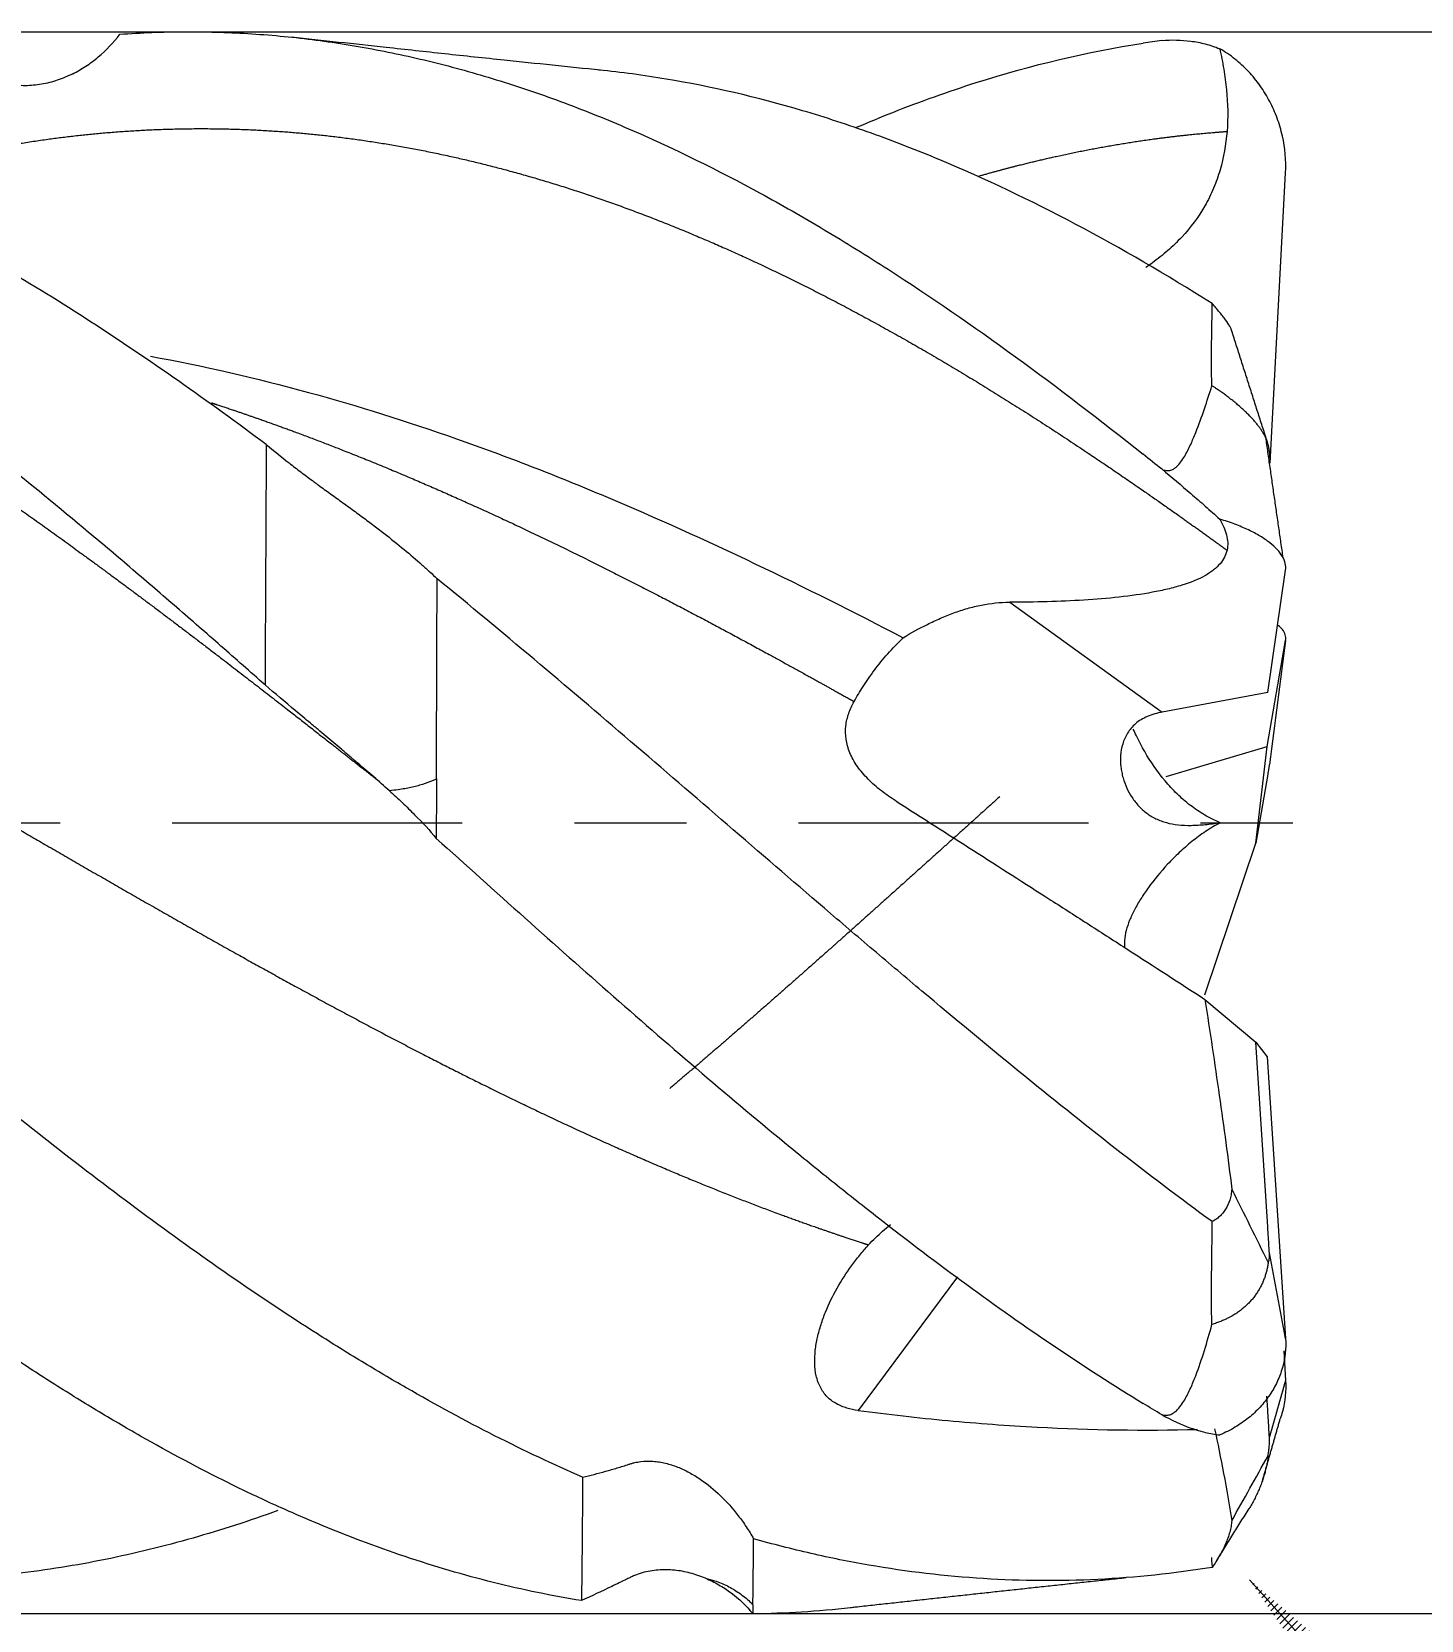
# Model space of a CAD drawing. Header units: millimetres. Extents: x -48.9 to 48.1, y -62.1 to 27.2.
# Drawn here: x 25.22 to 30.49, y -3.03 to 3 of the extents above; entities that cross this region are included whole.
import ezdxf

# ---------------------------------------------------------------- set-up
doc = ezdxf.new("R2010")
doc.units = ezdxf.units.MM
doc.linetypes.add('CENTER', pattern=[47.5, 22, -8.5, 8.5, -8.5])
for name, color, linetype in [('1', 4, 'Continuous'), ('2', 7, 'Continuous'), ('SK2', 7, 'Continuous'), ('SK4', 2, 'CENTER')]:
    doc.layers.add(name, color=color, linetype=linetype)
doc.styles.add('iso_b_vert', font='simplex.shx')
doc.dimstyles.get("Standard").update_dxf_attribs({"dimtxt": 0.18, "dimasz": 0.18, "dimexe": 0.18, "dimexo": 0.0625, "dimgap": 0.09, "dimtad": 1, "dimzin": 0, "dimdsep": 52, "dimtxsty": 'Standard', "dimcen": 0.09, "dimadec": 0, "dimazin": 0, "dimtfac": 1, "dimtdec": 4, "dimtofl": 0, "dimtmove": 0, "dimatfit": 3, "dimfxl": 1, "dimtolj": 1, "dimtzin": 0, "dimarcsym": 0})

# ---------------------------------------------------------------- blocks, each defined once
blk = doc.blocks.new('_U0')
at = {"layer": 'SK2', "lineweight": 13}
for p, q in [((0, -1.5875), (0, -44.135279)), ((30, -4.6375), (30, -44.135279)), ((30, -42.135279), (0, -42.135279))]:
    blk.add_line(p, q, dxfattribs=at)
at = {"layer": 'SK2', "lineweight": 18}
for points in [[(0, -42.135279), (3.499998, -41.674495), (3.500002, -42.596063)], [(30, -42.135279), (26.500002, -42.596063), (26.499998, -41.674495)]]:
    blk.add_solid(points, dxfattribs=at)
at = {"layer": 'SK2', "lineweight": 18, "insert": (13.095034, -41.102646), "char_height": 3.5, "attachment_point": 7, "line_spacing_factor": 1.084337, "style": 'iso_b_vert'}
blk.add_mtext('\\W0.6740;30', dxfattribs=at)
blk = doc.blocks.new('_U2')
at = {"layer": 'SK2', "lineweight": 13}
for p, q in [((2.997679, -4.4375), (2.997679, -37.135279)), ((30, -4.6375), (30, -37.135279)), ((30, -35.135279), (2.997679, -35.135279))]:
    blk.add_line(p, q, dxfattribs=at)
at = {"layer": 'SK2', "lineweight": 18}
for points in [[(2.997679, -35.135279), (6.497677, -34.674495), (6.497681, -35.596063)], [(30, -35.135279), (26.500002, -35.596063), (26.499998, -34.674495)]]:
    blk.add_solid(points, dxfattribs=at)
at = {"layer": 'SK2', "lineweight": 18, "insert": (14.593873, -34.102646), "char_height": 3.5, "attachment_point": 7, "line_spacing_factor": 1.084337, "style": 'iso_b_vert'}
blk.add_mtext('\\W0.6740;27', dxfattribs=at)

msp = doc.modelspace()

# ---------------------------------------------------------------- hatches: boundary and pattern name
at = {"layer": 'SK2', "lineweight": 13}
h = msp.add_hatch(dxfattribs=at)
h.set_pattern_fill('ANSI31', color=256, scale=0.0062, style=0)
h.paths.add_polyline_path([(29.835, -2.8712), (32.522, -5.1608), (31.8378, -5.7783)])

# ---------------------------------------------------------------- linework, layer by layer
at = {"layer": '1', "lineweight": 18}
for p, q in [((29.9136, 1.3634), (29.9721, 2.4655)), ((29.9045, 0.4941), (29.9721, 0.9575)), ((29.9019, 0.2885), (29.9721, 0.6915)), ((29.9045, 0.4941), (29.5045, 0.4197)), ((29.5198, 0.1757), (29.9019, 0.2885)), ((29.8587, -0.0772), (29.9019, 0.2885)), ((29.9044, 0.1846), (29.8587, -0.0772)), ((29.6665, -0.653), (29.8587, -0.0772)), ((29.6665, -0.6702), (29.8587, -0.832)), ((29.8587, -0.832), (29.9019, -0.888)), ((29.9044, -1.5333), (29.8587, -0.832)), ((29.9019, -0.888), (29.9721, -1.9558)), ((29.965, -2.0028), (29.9721, -2.1156)), ((29.9044, -2.2266), (29.9012, -2.175))]:
    msp.add_line(p, q, dxfattribs=at)
at = {"layer": '1', "lineweight": 13}
for p, q in [((28.926, 0.8362), (29.5045, 0.4197)), ((28.7284, -1.7224), (28.3514, -2.2293))]:
    msp.add_line(p, q, dxfattribs=at)
at = {"layer": '1', "lineweight": 18}
msp.add_ellipse((29.6199, -0.1383), major_axis=(0.1259, -0.5558), ratio=0.694385, start_param=3.114571, end_param=-3.019116, dxfattribs=at)
for points, degree, knots in [([(26.1021, 0.5225), (26.0464, 0.5719), (25.9906, 0.6212), (25.8791, 0.719), (25.7676, 0.8163), (25.6561, 0.9122), (25.5446, 1.0073), (25.4888, 1.0545), (25.3215, 1.1946), (25.2102, 1.2861), (25.0429, 1.4199), (24.9871, 1.464), (24.8756, 1.5508), (24.8198, 1.5936), (24.7084, 1.6777), (24.6527, 1.7191), (24.5412, 1.8004), (24.4854, 1.8403), (24.3181, 1.9577), (24.2068, 2.0326), (24.0398, 2.1399), (23.9841, 2.1747), (23.8726, 2.2427), (23.8168, 2.2758), (23.6494, 2.372), (23.5379, 2.4323), (23.3705, 2.5165), (23.3147, 2.5435), (23.2032, 2.5953), (23.1475, 2.6202), (22.9803, 2.6913), (22.8689, 2.7343), (22.6457, 2.811), (22.5343, 2.8447), (22.3114, 2.9024), (22.1997, 2.9264), (21.9771, 2.9645), (21.8659, 2.9786), (21.6434, 2.9967), (21.5321, 3.0008), (21.309, 2.9989), (21.1974, 2.9929), (21.0301, 2.9764), (20.9743, 2.9697), (20.8628, 2.9537), (20.807, 2.9445), (20.7512, 2.934)], 3, [0, 0, 0, 0, 0.03125, 0.03125, 0.0625, 0.09375, 0.09375, 0.125, 0.125, 0.1875, 0.1875, 0.21875, 0.21875, 0.25, 0.25, 0.28125, 0.28125, 0.3125, 0.3125, 0.375, 0.375, 0.40625, 0.40625, 0.4375, 0.4375, 0.5, 0.5, 0.53125, 0.53125, 0.5625, 0.5625, 0.625, 0.625, 0.6875, 0.6875, 0.75, 0.75, 0.8125, 0.8125, 0.875, 0.875, 0.9375, 0.9375, 0.96875, 0.96875, 1, 1, 1, 1]), ([(25.3726, 2.8407), (25.3897, 2.8493), (25.4064, 2.8589), (25.4387, 2.8801), (25.4544, 2.8918), (25.4996, 2.9295), (25.5272, 2.9584), (25.5513, 2.9908)], 3, [0, 0, 0, 0, 0.25, 0.25, 0.5, 0.5, 1, 1, 1, 1]), ([(25.5513, 2.9908), (25.6324, 2.9965), (25.7133, 2.9996), (25.8753, 3.0004), (25.9563, 2.9982), (26.1184, 2.9884), (26.1993, 2.9808), (26.3613, 2.9604), (26.4424, 2.9476), (26.6044, 2.9167), (26.6854, 2.8987), (26.8474, 2.8575), (26.9285, 2.8343), (27.0905, 2.7831), (27.1715, 2.755), (27.3336, 2.6938), (27.4145, 2.6609), (27.6568, 2.5554), (27.818, 2.476), (28.0603, 2.3439), (28.1411, 2.2977), (28.3032, 2.2011), (28.3841, 2.1509), (28.6262, 1.9952), (28.787, 1.8843), (29.109, 1.6501), (29.2702, 1.5266), (29.4323, 1.3974)], 3, [0, 0, 0, 0, 0.0625, 0.0625, 0.125, 0.125, 0.1875, 0.1875, 0.25, 0.25, 0.3125, 0.3125, 0.375, 0.375, 0.4375, 0.4375, 0.5, 0.5, 0.625, 0.625, 0.6875, 0.6875, 0.75, 0.75, 0.875, 0.875, 1, 1, 1, 1]), ([(27.3741, 2.8543), (27.2525, 2.8667), (27.0556, 2.8871), (26.7846, 2.916), (26.5153, 2.9452), (26.3212, 2.9665), (26.2013, 2.9798)], 3, [0, 0, 0, 0, 0.311124, 0.503434, 0.69307, 1, 1, 1, 1]), ([(28.3456, 2.6377), (28.3914, 2.6574), (28.437, 2.6762), (28.5883, 2.7361), (28.6936, 2.7737), (29.0096, 2.8741), (29.2202, 2.9242), (29.4323, 2.9566)], 3, [0, 0, 0, 0, 0.125938, 0.125938, 0.417292, 0.417292, 1, 1, 1, 1]), ([(29.5035, 2.9668), (29.5399, 2.9701), (29.5764, 2.9695), (29.6311, 2.9622), (29.6494, 2.9587), (29.686, 2.9492), (29.7045, 2.9431), (29.7225, 2.9358)], 3, [0, 0, 0, 0, 0.5, 0.5, 0.75, 0.75, 1, 1, 1, 1]), ([(29.9721, 2.4655), (29.9746, 2.5127), (29.9703, 2.559), (29.955, 2.6273), (29.9483, 2.65), (29.9322, 2.6938), (29.9227, 2.715), (29.9012, 2.7561), (29.889, 2.776), (29.8619, 2.8144), (29.8472, 2.8324), (29.8155, 2.8661), (29.7985, 2.8818), (29.7712, 2.9035), (29.7619, 2.9105), (29.7425, 2.9237), (29.7326, 2.93), (29.7225, 2.9358)], 3, [0, 0, 0, 0, 0.25, 0.25, 0.375, 0.375, 0.5, 0.5, 0.625, 0.625, 0.75, 0.75, 0.875, 0.875, 0.9375, 0.9375, 1, 1, 1, 1]), ([(29.7225, 2.9358), (29.7283, 2.9101), (29.7334, 2.8843), (29.742, 2.8323), (29.7456, 2.8061), (29.7531, 2.7275), (29.7543, 2.6749), (29.75, 2.6221)], 3, [0, 0, 0, 0, 0.25, 0.25, 0.5, 0.5, 1, 1, 1, 1]), ([(26.1067, 1.434), (25.9954, 1.5172), (25.8844, 1.5978), (25.6625, 1.7534), (25.5515, 1.8285), (25.3292, 1.9724), (25.2178, 2.0414), (25.0501, 2.1399), (24.9941, 2.1719), (24.8818, 2.2341), (24.8254, 2.2644), (24.6571, 2.3519), (24.5454, 2.406), (24.3226, 2.5059), (24.2114, 2.5517), (23.9893, 2.6347), (23.8783, 2.6718), (23.6561, 2.7369), (23.5449, 2.7648), (23.3775, 2.7997), (23.3215, 2.8103), (23.2374, 2.8244), (23.2094, 2.8288), (23.1532, 2.837), (23.125, 2.8409), (23.0673, 2.8481), (23.0377, 2.8515), (23.0082, 2.8546)], 3, [0, 0, 0, 0, 0.107953, 0.107953, 0.215907, 0.215907, 0.32386, 0.32386, 0.377837, 0.377837, 0.431814, 0.431814, 0.539767, 0.539767, 0.647721, 0.647721, 0.755674, 0.755674, 0.863628, 0.863628, 0.917605, 0.917605, 0.944593, 0.944593, 0.971581, 0.971581, 1, 1, 1, 1]), ([(25.3726, 2.8407), (25.3534, 2.8312), (25.334, 2.823), (25.2945, 2.8097), (25.2745, 2.8046), (25.2442, 2.7992), (25.2341, 2.7979), (25.2136, 2.796), (25.2033, 2.7955), (25.1724, 2.7955), (25.1522, 2.7975), (25.1225, 2.8036), (25.1127, 2.8062), (25.0982, 2.8111), (25.0934, 2.8128), (25.0838, 2.8166), (25.079, 2.8187), (25.0551, 2.8284), (25.036, 2.8361), (24.9787, 2.8591), (24.9405, 2.874), (24.9023, 2.8887)], 3, [0, 0, 0, 0, 0.125, 0.125, 0.25, 0.25, 0.3125, 0.3125, 0.375, 0.375, 0.5, 0.5, 0.5625, 0.5625, 0.59375, 0.59375, 0.625, 0.625, 0.75, 0.75, 1, 1, 1, 1]), ([(29.6933, 1.9696), (29.5205, 2.0783), (29.3488, 2.1783), (29.0052, 2.3602), (28.8335, 2.4421), (28.5746, 2.5504), (28.4881, 2.5841), (28.3579, 2.6308), (28.3144, 2.6458), (28.2273, 2.6743), (28.1839, 2.6878), (27.9672, 2.752), (27.795, 2.7921), (27.5381, 2.8349), (27.4532, 2.8463), (27.3683, 2.8549)], 3, [0, 0, 0, 0, 0.222488, 0.222488, 0.444976, 0.444976, 0.55622, 0.55622, 0.611842, 0.611842, 0.667464, 0.667464, 0.889952, 0.889952, 1, 1, 1, 1]), ([(20.3891, 2.4878), (20.4007, 2.4908), (20.4669, 2.5077), (20.5695, 2.5319), (20.7083, 2.5608), (20.9017, 2.5932), (21.138, 2.6202), (21.3561, 2.6335), (21.5923, 2.6352), (21.8285, 2.6228), (22.0648, 2.5978), (22.2828, 2.5632), (22.5191, 2.5132), (22.7553, 2.4511), (22.9916, 2.376), (23.2278, 2.2894), (23.464, 2.1906), (23.7003, 2.0813), (23.9184, 1.971), (24.1546, 1.8421), (24.3908, 1.7043), (24.6271, 1.5574), (24.8451, 1.4148), (25.0814, 1.2536), (25.3176, 1.0863), (25.5357, 0.927), (25.7719, 0.7499), (26.0263, 0.555), (26.227, 0.3987), (26.373, 0.284), (26.4828, 0.1976), (26.538, 0.154), (26.5387, 0.1534)], 5, [0, 0, 0, 0, 0, 0, 0.00949, 0.053815, 0.083365, 0.112915, 0.157241, 0.201566, 0.231116, 0.275441, 0.304992, 0.349317, 0.378867, 0.423192, 0.467518, 0.497068, 0.541393, 0.570943, 0.615268, 0.644819, 0.689144, 0.733469, 0.763019, 0.79257, 0.836895, 0.88122, 0.91077, 0.955096, 0.999421, 1, 1, 1, 1, 1, 1]), ([(24.5142, 2.4205), (24.5368, 2.4275), (24.6139, 2.451), (24.7273, 2.4832), (24.8771, 2.5209), (25.0814, 2.5637), (25.3176, 2.6008), (25.5357, 2.6234), (25.7719, 2.6353), (26.0263, 2.6329), (26.2626, 2.6168), (26.4807, 2.5902), (26.7169, 2.5489), (26.9531, 2.4953), (27.1712, 2.4347), (27.4074, 2.3572), (27.6437, 2.2672), (27.8799, 2.1663), (28.098, 2.0635), (28.3342, 1.9422), (28.5705, 1.8114), (28.8067, 1.671), (29.043, 1.5225), (29.2792, 1.3659), (29.4679, 1.2357), (29.602, 1.1406), (29.6998, 1.0701), (29.7431, 1.0387), (29.75, 1.0337)], 5, [0, 0, 0, 0, 0, 0, 0.021552, 0.073614, 0.108322, 0.14303, 0.195092, 0.247153, 0.281861, 0.333923, 0.385985, 0.420693, 0.455401, 0.507462, 0.559524, 0.594232, 0.646294, 0.681002, 0.733064, 0.767771, 0.819833, 0.871895, 0.906603, 0.958665, 0.993373, 1, 1, 1, 1, 1, 1]), ([(28.8087, 2.4527), (28.8628, 2.4682), (28.9533, 2.4928), (29.0983, 2.5286), (29.2796, 2.5659), (29.4679, 2.5948), (29.602, 2.6101), (29.6998, 2.6185), (29.7431, 2.6216), (29.75, 2.6221)], 5, [0, 0, 0, 0, 0, 0, 0.287498, 0.480538, 0.770099, 0.963139, 1, 1, 1, 1, 1, 1]), ([(29.75, 2.6221), (29.7457, 2.5725), (29.7331, 2.4996), (29.7086, 2.4296), (29.6941, 2.3951), (29.6889, 2.3837), (29.6779, 2.3615), (29.6489, 2.307), (29.6122, 2.2577), (29.5698, 2.2123), (29.561, 2.2033), (29.5431, 2.1861), (29.5158, 2.161), (29.4868, 2.1381), (29.4586, 2.1176), (29.4501, 2.1116), (29.4416, 2.1058)], 3, [0, 0, 0, 0, 0.237516, 0.356273, 0.356273, 0.415652, 0.415652, 0.475031, 0.712547, 0.712547, 0.771926, 0.771926, 0.831304, 0.950062, 0.950062, 1, 1, 1, 1]), ([(29.6928, 1.6577), (29.6903, 1.7139), (29.6907, 1.7678), (29.6926, 1.8717), (29.694, 1.9216), (29.6933, 1.9696)], 3, [0, 0, 0, 0, 0.5, 0.5, 1, 1, 1, 1]), ([(29.7681, 1.8646), (29.7675, 1.8672), (29.7665, 1.87), (29.7639, 1.8762), (29.7622, 1.8795), (29.7562, 1.8903), (29.751, 1.8984), (29.7411, 1.912), (29.7375, 1.9167), (29.7299, 1.9265), (29.7259, 1.9316), (29.7173, 1.942), (29.7128, 1.9473), (29.7034, 1.9583), (29.6984, 1.9639), (29.6933, 1.9696)], 3, [0, 0, 0, 0, 0.125, 0.125, 0.25, 0.25, 0.5, 0.5, 0.625, 0.625, 0.75, 0.75, 0.875, 0.875, 1, 1, 1, 1]), ([(25.6671, 1.7692), (25.8675, 1.7328), (26.0672, 1.6869), (26.4539, 1.5811), (26.641, 1.5222), (26.9226, 1.4231), (27.0636, 1.3708), (27.2053, 1.3147), (27.2998, 1.2765), (27.3473, 1.2569), (27.7737, 1.0774), (28.1476, 0.8962), (28.5216, 0.7017)], 3, [0, 0, 0, 0, 0.210812, 0.210812, 0.408109, 0.408109, 0.506757, 0.556082, 0.556082, 0.605406, 0.605406, 1, 1, 1, 1]), ([(29.5035, 1.3404), (29.5081, 1.3384), (29.5131, 1.3368), (29.5207, 1.3356), (29.5232, 1.3355), (29.5283, 1.3356), (29.5308, 1.3359), (29.5357, 1.3369), (29.538, 1.3376), (29.5425, 1.3394), (29.5447, 1.3404), (29.5508, 1.3438), (29.5545, 1.3466), (29.5646, 1.3554), (29.5703, 1.3621), (29.5806, 1.376), (29.5852, 1.3831), (29.598, 1.4049), (29.6054, 1.4198), (29.6191, 1.4497), (29.6255, 1.4648), (29.6435, 1.51), (29.6542, 1.54), (29.6744, 1.5993), (29.6838, 1.6287), (29.6927, 1.6577)], 3, [0, 0, 0, 0, 0.03125, 0.03125, 0.046875, 0.046875, 0.0625, 0.0625, 0.078125, 0.078125, 0.09375, 0.09375, 0.125, 0.125, 0.1875, 0.1875, 0.25, 0.25, 0.375, 0.375, 0.5, 0.5, 0.75, 0.75, 1, 1, 1, 1]), ([(29.906, 1.4338), (29.9053, 1.4367), (29.9038, 1.4424), (29.9006, 1.4514), (29.8966, 1.4608), (29.8917, 1.4705), (29.8859, 1.4805), (29.8793, 1.4909), (29.8717, 1.5015), (29.8633, 1.5124), (29.8539, 1.5236), (29.8437, 1.535), (29.8326, 1.5467), (29.8206, 1.5585), (29.8077, 1.5705), (29.794, 1.5826), (29.7794, 1.5948), (29.7674, 1.6044), (29.7584, 1.6114), (29.7526, 1.6158), (29.7465, 1.6203), (29.74, 1.6251), (29.7332, 1.6301), (29.7259, 1.6353), (29.7182, 1.6406), (29.7101, 1.6461), (29.7016, 1.6519), (29.6957, 1.6557), (29.6927, 1.6577)], 3, [0, 0, 0, 0, 0.044993, 0.09053, 0.136605, 0.183211, 0.230343, 0.278, 0.326176, 0.37486, 0.424038, 0.473699, 0.523841, 0.574457, 0.62554, 0.677082, 0.72908, 0.78153, 0.79935, 0.818067, 0.837679, 0.858187, 0.879589, 0.901886, 0.925076, 0.949158, 0.974133, 1, 1, 1, 1]), ([(21.8794, 1.5949), (21.9163, 1.5829), (21.9895, 1.5586), (22.0991, 1.5208), (22.2632, 1.4612), (22.4818, 1.3757), (22.6999, 1.2843), (22.9361, 1.1791), (23.1723, 1.0676), (23.4086, 0.951), (23.6267, 0.8391), (23.8629, 0.7139), (24.0991, 0.5851), (24.3354, 0.4533), (24.5716, 0.3192), (24.8079, 0.1835), (25.0441, 0.0469), (25.2622, -0.0794), (25.4984, -0.2159), (25.7347, -0.3513), (25.9709, -0.4849), (26.189, -0.606), (26.4252, -0.7342), (26.6614, -0.8589), (26.8795, -0.9702), (27.1158, -1.0861), (27.3702, -1.2047), (27.6064, -1.3085), (27.8245, -1.3984), (28.0359, -1.4795), (28.1928, -1.5355), (28.2951, -1.5703), (28.3611, -1.5919), (28.3908, -1.6014)], 5, [0, 0, 0, 0, 0, 0, 0.028325, 0.056233, 0.084142, 0.126004, 0.167867, 0.195776, 0.237638, 0.265547, 0.307409, 0.335318, 0.377181, 0.419043, 0.446952, 0.488815, 0.516723, 0.558586, 0.586494, 0.628357, 0.67022, 0.698128, 0.726037, 0.767899, 0.809762, 0.837671, 0.879533, 0.921396, 0.949305, 0.977213, 1, 1, 1, 1, 1, 1]), ([(25.8989, 1.5926), (25.9133, 1.5879), (25.9822, 1.5653), (26.0875, 1.5294), (26.2291, 1.4785), (26.4252, 1.4034), (26.6614, 1.3061), (26.8795, 1.2104), (27.1158, 1.1009), (27.3702, 0.9768), (27.6064, 0.8562), (27.8245, 0.7412), (28.0249, 0.6324), (28.1707, 0.5518), (28.2621, 0.5008), (28.3171, 0.47), (28.3357, 0.4595)], 5, [0, 0, 0, 0, 0, 0, 0.029543, 0.141403, 0.215976, 0.29055, 0.40241, 0.51427, 0.588843, 0.700703, 0.812563, 0.887136, 0.96171, 1, 1, 1, 1, 1, 1]), ([(27.3065, -2.4826), (27.0844, -2.3859), (26.8619, -2.2726), (26.6091, -2.1272), (26.5809, -2.1108), (26.5247, -2.0776), (26.4404, -2.0271), (26.2446, -1.9052), (26.0777, -1.794), (25.8555, -1.6401), (25.7446, -1.5604), (25.5226, -1.3961), (25.4115, -1.3115), (25.1888, -1.1377), (25.0772, -1.0485), (24.9369, -0.9344), (24.9088, -0.9114), (24.8526, -0.8653), (24.8244, -0.8421), (24.7402, -0.7723), (24.6842, -0.7256), (24.5165, -0.5848), (24.4051, -0.4903), (24.1827, -0.3003), (24.0716, -0.2049), (23.8496, -0.0135), (23.7386, 0.0824), (23.5161, 0.2741), (23.4046, 0.37), (23.2366, 0.5131), (23.1804, 0.5607), (23.0678, 0.6556), (23.0117, 0.7026), (22.8436, 0.8426), (22.7321, 0.9342), (22.5096, 1.1136), (22.3987, 1.2014), (22.1768, 1.3725), (22.0659, 1.456), (21.9548, 1.537)], 3, [0, 0, 0, 0, 0.125, 0.125, 0.140625, 0.140625, 0.15625, 0.1875, 0.25, 0.25, 0.3125, 0.3125, 0.375, 0.375, 0.4375, 0.4375, 0.453125, 0.453125, 0.46875, 0.46875, 0.5, 0.5, 0.5625, 0.5625, 0.625, 0.625, 0.6875, 0.6875, 0.75, 0.75, 0.78125, 0.78125, 0.8125, 0.8125, 0.875, 0.875, 0.9375, 0.9375, 1, 1, 1, 1]), ([(26.1067, 1.434), (26.1063, 1.3652), (26.1059, 1.2944), (26.1053, 1.1853), (26.1051, 1.1485), (26.1047, 1.0738), (26.1046, 1.0359), (26.104, 0.9213), (26.1036, 0.8435), (26.1028, 0.6851), (26.1025, 0.6045), (26.1021, 0.5225)], 3, [0, 0, 0, 0, 0.25, 0.25, 0.375, 0.375, 0.5, 0.5, 0.75, 0.75, 1, 1, 1, 1]), ([(26.1067, 1.434), (26.1355, 1.4104), (26.1645, 1.3873), (26.2083, 1.3531), (26.2229, 1.3418), (26.2522, 1.3194), (26.267, 1.3084), (26.2854, 1.2947), (26.2891, 1.2919), (26.2966, 1.2865), (26.3078, 1.2782), (26.3192, 1.27), (26.3421, 1.2534), (26.3576, 1.2422), (26.3811, 1.2252), (26.389, 1.2195), (26.4049, 1.2081), (26.4128, 1.2024), (26.4362, 1.1854), (26.4666, 1.1632), (26.4958, 1.1414), (26.5244, 1.1197), (26.5385, 1.109), (26.5796, 1.077), (26.6051, 1.0565), (26.6531, 1.0167), (26.6756, 0.9974), (26.7071, 0.9694), (26.7173, 0.9602), (26.7366, 0.9425), (26.7458, 0.9338), (26.7545, 0.9255)], 3, [0, 0, 0, 0, 0.125, 0.125, 0.1875, 0.1875, 0.25, 0.25, 0.265625, 0.265625, 0.28125, 0.3125, 0.3125, 0.375, 0.375, 0.40625, 0.40625, 0.4375, 0.4375, 0.5, 0.5625, 0.5625, 0.625, 0.625, 0.75, 0.75, 0.875, 0.875, 0.9375, 0.9375, 1, 1, 1, 1]), ([(29.906, 1.4339), (29.9069, 1.4284), (29.9078, 1.4231), (29.9093, 1.413), (29.9099, 1.4081), (29.9108, 1.3994), (29.9111, 1.3954), (29.9112, 1.3884), (29.9111, 1.3855), (29.9107, 1.3832)], 3, [0, 0, 0, 0, 0.25, 0.25, 0.5, 0.5, 0.75, 0.75, 1, 1, 1, 1]), ([(29.5035, 1.3404), (29.5399, 1.3107), (29.5764, 1.28), (29.6311, 1.2327), (29.6494, 1.2168), (29.686, 1.1843), (29.7045, 1.1678), (29.7225, 1.1514)], 3, [0, 0, 0, 0, 0.5, 0.5, 0.75, 0.75, 1, 1, 1, 1]), ([(29.9721, 0.9575), (29.9746, 0.9747), (29.9703, 0.9921), (29.955, 1.0185), (29.9483, 1.0274), (29.9322, 1.0448), (29.9227, 1.0534), (29.9012, 1.0704), (29.889, 1.0787), (29.8619, 1.0951), (29.8472, 1.1029), (29.8155, 1.118), (29.7985, 1.1252), (29.7712, 1.1355), (29.7619, 1.1388), (29.7425, 1.1453), (29.7326, 1.1484), (29.7225, 1.1514)], 3, [0, 0, 0, 0, 0.25, 0.25, 0.375, 0.375, 0.5, 0.5, 0.625, 0.625, 0.75, 0.75, 0.875, 0.875, 0.9375, 0.9375, 1, 1, 1, 1]), ([(29.7225, 1.1514), (29.7283, 1.1415), (29.7334, 1.1315), (29.742, 1.1117), (29.7456, 1.1017), (29.7531, 1.0722), (29.7543, 1.0527), (29.75, 1.0337)], 3, [0, 0, 0, 0, 0.25, 0.25, 0.5, 0.5, 1, 1, 1, 1]), ([(29.75, 1.0337), (29.7457, 1.0158), (29.7331, 0.99), (29.7086, 0.9663), (29.6941, 0.9548), (29.6889, 0.951), (29.6779, 0.9438), (29.6489, 0.9261), (29.6122, 0.911), (29.5698, 0.8978), (29.561, 0.8953), (29.5431, 0.8904), (29.5158, 0.8835), (29.4868, 0.8775), (29.4272, 0.8665), (29.3851, 0.8606), (29.2973, 0.8508), (29.2524, 0.8471), (29.1613, 0.8414), (29.1151, 0.8394), (29.0214, 0.8368), (28.974, 0.8362), (28.926, 0.8362)], 3, [0, 0, 0, 0, 0.125, 0.1875, 0.1875, 0.21875, 0.21875, 0.25, 0.375, 0.375, 0.40625, 0.40625, 0.4375, 0.5, 0.5, 0.625, 0.625, 0.75, 0.75, 0.875, 0.875, 1, 1, 1, 1]), ([(26.7521, 0.1658), (26.7525, 0.2975), (26.7529, 0.4267), (26.7536, 0.6168), (26.7538, 0.6795), (26.7541, 0.7727), (26.7542, 0.8036), (26.7544, 0.8649), (26.7545, 0.8953), (26.7545, 0.9255)], 3, [0, 0, 0, 0, 0.5, 0.5, 0.75, 0.75, 0.875, 0.875, 1, 1, 1, 1]), ([(29.6933, -1.5132), (29.5706, -1.4233), (29.4484, -1.3305), (29.2043, -1.1402), (29.0824, -1.0427), (28.8382, -0.8436), (28.716, -0.742), (28.5319, -0.5872), (28.4704, -0.5351), (28.3779, -0.4565), (28.347, -0.4302), (28.2852, -0.3774), (28.2543, -0.3509), (27.9766, -0.1129), (27.7324, 0.0991), (27.3665, 0.413), (27.2446, 0.517), (27.0001, 0.723), (26.8776, 0.825), (26.7545, 0.9255)], 3, [0, 0, 0, 0, 0.125, 0.125, 0.25, 0.25, 0.375, 0.375, 0.4375, 0.4375, 0.46875, 0.46875, 0.5, 0.5, 0.75, 0.75, 0.875, 0.875, 1, 1, 1, 1]), ([(28.5216, 0.7017), (28.5508, 0.7189), (28.5814, 0.736), (28.6218, 0.7562), (28.63, 0.7602), (28.6466, 0.7679), (28.6715, 0.7792), (28.6968, 0.7894), (28.7309, 0.8019), (28.7482, 0.8076), (28.7833, 0.8176), (28.8011, 0.8219), (28.8545, 0.8325), (28.8901, 0.8362), (28.926, 0.8362)], 3, [0, 0, 0, 0, 0.25, 0.25, 0.3125, 0.3125, 0.375, 0.5, 0.5, 0.625, 0.625, 0.75, 0.75, 1, 1, 1, 1]), ([(29.9721, 0.6915), (29.9746, 0.7059), (29.9703, 0.7195), (29.9559, 0.7376), (29.9506, 0.7427), (29.9445, 0.7477)], 3, [0, 0, 0, 0, 0.709437, 0.709437, 1, 1, 1, 1]), ([(28.3357, 0.4595), (28.3459, 0.4782), (28.3574, 0.4973), (28.3831, 0.5368), (28.3972, 0.5573), (28.4286, 0.5993), (28.4455, 0.6201), (28.4816, 0.6613), (28.5009, 0.6817), (28.5216, 0.7017)], 3, [0, 0, 0, 0, 0.25, 0.25, 0.5, 0.5, 0.75, 0.75, 1, 1, 1, 1]), ([(27.3021, -2.9508), (27.2463, -2.9418), (27.1905, -2.9315), (27.079, -2.9084), (27.0233, -2.8956), (26.9118, -2.8677), (26.856, -2.8525), (26.7445, -2.8198), (26.6887, -2.8023), (26.5215, -2.7461), (26.4099, -2.704), (26.2427, -2.6341), (26.187, -2.6097), (26.0755, -2.5587), (26.0197, -2.5321), (25.8525, -2.4492), (25.7411, -2.3897), (25.5738, -2.2946), (25.5181, -2.2619), (25.4065, -2.1947), (25.2951, -2.1256), (25.1837, -2.0531), (25.0722, -1.9787), (25.0164, -1.9407), (24.8492, -1.8242), (24.7378, -1.7435), (24.5706, -1.6181), (24.5148, -1.5755), (24.4033, -1.4892), (24.3476, -1.4454), (24.1806, -1.3124), (24.0693, -1.2215), (23.9021, -1.082), (23.8463, -1.035), (23.7348, -0.9402), (23.679, -0.8924), (23.5117, -0.7478), (23.4002, -0.65), (23.1771, -0.4525), (23.0657, -0.353), (22.8428, -0.1531), (22.7312, -0.0525), (22.5083, 0.1482), (22.397, 0.2483), (22.2296, 0.398), (22.1739, 0.4477), (22.0625, 0.5466), (22.0069, 0.5958), (21.9513, 0.6447)], 3, [0, 0, 0, 0, 0.03125, 0.03125, 0.0625, 0.0625, 0.09375, 0.09375, 0.125, 0.125, 0.1875, 0.1875, 0.21875, 0.21875, 0.25, 0.25, 0.3125, 0.3125, 0.34375, 0.34375, 0.375, 0.40625, 0.40625, 0.4375, 0.4375, 0.5, 0.5, 0.53125, 0.53125, 0.5625, 0.5625, 0.625, 0.625, 0.65625, 0.65625, 0.6875, 0.6875, 0.75, 0.75, 0.8125, 0.8125, 0.875, 0.875, 0.9375, 0.9375, 0.96875, 0.96875, 1, 1, 1, 1]), ([(26.5726, 0.1222), (26.5534, 0.1394), (26.534, 0.1566), (26.4945, 0.191), (26.4745, 0.2081), (26.4442, 0.234), (26.434, 0.2427), (26.4136, 0.26), (26.4033, 0.2687), (26.3724, 0.2948), (26.3521, 0.3118), (26.3224, 0.3368), (26.3126, 0.345), (26.2981, 0.3572), (26.2933, 0.3613), (26.2837, 0.3693), (26.2789, 0.3733), (26.255, 0.3933), (26.2359, 0.4093), (26.1786, 0.4576), (26.1404, 0.4899), (26.1021, 0.5225)], 3, [0, 0, 0, 0, 0.125, 0.125, 0.25, 0.25, 0.3125, 0.3125, 0.375, 0.375, 0.5, 0.5, 0.5625, 0.5625, 0.59375, 0.59375, 0.625, 0.625, 0.75, 0.75, 1, 1, 1, 1]), ([(28.4948, 0.0819), (28.4755, 0.0942), (28.457, 0.1071), (28.4305, 0.1279), (28.4218, 0.135), (28.4051, 0.1498), (28.397, 0.1575), (28.374, 0.1807), (28.3604, 0.1968), (28.3428, 0.222), (28.3373, 0.2306), (28.3277, 0.2479), (28.3193, 0.2652), (28.3134, 0.2824), (28.3086, 0.2997), (28.3068, 0.3083), (28.3031, 0.334), (28.303, 0.3506), (28.3056, 0.3749), (28.307, 0.383), (28.3106, 0.3989), (28.3128, 0.4067), (28.3207, 0.4299), (28.3276, 0.4449), (28.3357, 0.4595)], 3, [0, 0, 0, 0, 0.125, 0.125, 0.1875, 0.1875, 0.25, 0.25, 0.375, 0.375, 0.4375, 0.4375, 0.5, 0.5625, 0.5625, 0.625, 0.625, 0.75, 0.75, 0.8125, 0.8125, 0.875, 0.875, 1, 1, 1, 1]), ([(29.4478, 0.4027), (29.4309, 0.3956), (29.4163, 0.3865), (29.3975, 0.3704), (29.3917, 0.3645), (29.3814, 0.3524), (29.3722, 0.3398), (29.3652, 0.3263), (29.3591, 0.3126), (29.3565, 0.3056), (29.3501, 0.2842), (29.3476, 0.2698), (29.3455, 0.2411), (29.3459, 0.2267), (29.3483, 0.2054), (29.3494, 0.1984), (29.3521, 0.1844), (29.3538, 0.1775), (29.3633, 0.1436), (29.3749, 0.1183), (29.3937, 0.0898), (29.3977, 0.0843), (29.4061, 0.0735), (29.4106, 0.0683), (29.4245, 0.0534), (29.4447, 0.0353), (29.4679, 0.0211), (29.4867, 0.012), (29.4931, 0.0093), (29.5065, 0.0043), (29.5135, 0.0021), (29.5488, -0.0075), (29.5797, -0.0105), (29.6309, -0.0098), (29.6489, -0.0087), (29.6859, -0.0051), (29.7049, -0.0027), (29.7245, 0)], 3, [0, 0, 0, 0, 0.0625, 0.0625, 0.09375, 0.09375, 0.125, 0.15625, 0.15625, 0.1875, 0.1875, 0.25, 0.25, 0.3125, 0.3125, 0.34375, 0.34375, 0.375, 0.375, 0.5, 0.5, 0.53125, 0.53125, 0.5625, 0.5625, 0.625, 0.6875, 0.6875, 0.71875, 0.71875, 0.75, 0.75, 0.875, 0.875, 0.9375, 0.9375, 1, 1, 1, 1]), ([(29.7245, 0), (29.7144, 0.0042), (29.7045, 0.0087), (29.6849, 0.0184), (29.6752, 0.0236), (29.6467, 0.0402), (29.6103, 0.0647), (29.577, 0.0937), (29.5449, 0.1248), (29.5294, 0.1415), (29.486, 0.1934), (29.4606, 0.2306), (29.4322, 0.2796), (29.4268, 0.2895), (29.4163, 0.3093), (29.4113, 0.3193), (29.4024, 0.338), (29.3984, 0.3467), (29.3945, 0.3554)], 3, [0, 0, 0, 0, 0.067261, 0.067261, 0.134522, 0.134522, 0.269043, 0.403565, 0.403565, 0.538087, 0.538087, 0.80713, 0.80713, 0.874391, 0.874391, 0.941652, 0.941652, 1, 1, 1, 1]), ([(26.5726, 0.1222), (26.5897, 0.1067), (26.6064, 0.0914), (26.6387, 0.0608), (26.6544, 0.0456), (26.6996, 0.0001), (26.7272, -0.0299), (26.7513, -0.0594)], 3, [0, 0, 0, 0, 0.25, 0.25, 0.5, 0.5, 1, 1, 1, 1]), ([(28.4948, 0.0819), (28.6904, -0.0426), (28.886, -0.1676), (29.1305, -0.3246), (29.1794, -0.356), (29.2772, -0.4189), (29.3262, -0.4504), (29.4728, -0.5449), (29.57, -0.6077), (29.6665, -0.6702)], 3, [0, 0, 0, 0, 0.5, 0.5, 0.625, 0.625, 0.75, 0.75, 1, 1, 1, 1]), ([(26.7513, -0.0594), (26.8633, -0.1602), (26.9754, -0.261), (27.1994, -0.4613), (27.3116, -0.5609), (27.6469, -0.8555), (27.8695, -1.0466), (28.1491, -1.2762), (28.2051, -1.3217), (28.3172, -1.4115), (28.3731, -1.4557), (28.5405, -1.5863), (28.6519, -1.6706), (28.9858, -1.9147), (29.2081, -2.0655), (29.4323, -2.2026)], 3, [0, 0, 0, 0, 0.125, 0.125, 0.25, 0.25, 0.5, 0.5, 0.5625, 0.5625, 0.625, 0.625, 0.75, 0.75, 1, 1, 1, 1]), ([(29.7245, 0), (29.7149, -0.0051), (29.7054, -0.0104), (29.6867, -0.0216), (29.6774, -0.0275), (29.6503, -0.0456), (29.6157, -0.0713), (29.5839, -0.0992), (29.561, -0.1208), (29.5535, -0.1281), (29.5389, -0.1428), (29.5318, -0.1502), (29.4975, -0.1871), (29.4735, -0.2166), (29.4417, -0.2604), (29.4319, -0.2747), (29.4142, -0.3028), (29.4063, -0.3165), (29.3956, -0.3368), (29.3923, -0.3436), (29.3861, -0.3569), (29.3832, -0.3636), (29.3753, -0.3834), (29.371, -0.3962), (29.3647, -0.4215), (29.3626, -0.434), (29.361, -0.4561), (29.3611, -0.4658), (29.3621, -0.4755)], 3, [0, 0, 0, 0, 0.042425, 0.042425, 0.08485, 0.08485, 0.1697, 0.25455, 0.25455, 0.296975, 0.296975, 0.3394, 0.3394, 0.5091, 0.5091, 0.59395, 0.59395, 0.6788, 0.6788, 0.721225, 0.721225, 0.76365, 0.76365, 0.8485, 0.8485, 0.93335, 0.93335, 1, 1, 1, 1]), ([(29.6665, -0.6702), (29.6758, -0.7311), (29.685, -0.792), (29.7031, -0.9134), (29.7119, -0.9739), (29.7292, -1.0943), (29.7375, -1.1541), (29.7534, -1.2727), (29.761, -1.3315), (29.7681, -1.3897)], 3, [0, 0, 0, 0, 0.25, 0.25, 0.5, 0.5, 0.75, 0.75, 1, 1, 1, 1]), ([(29.7681, -1.3897), (29.7675, -1.397), (29.7665, -1.4042), (29.7639, -1.4181), (29.7622, -1.4248), (29.7562, -1.4441), (29.751, -1.4558), (29.7411, -1.4716), (29.7375, -1.4766), (29.7299, -1.4857), (29.7259, -1.4899), (29.7173, -1.4977), (29.7128, -1.5013), (29.7034, -1.5078), (29.6984, -1.5107), (29.6933, -1.5132)], 3, [0, 0, 0, 0, 0.125, 0.125, 0.25, 0.25, 0.5, 0.5, 0.625, 0.625, 0.75, 0.75, 0.875, 0.875, 1, 1, 1, 1]), ([(28.3908, -1.6014), (28.4079, -1.5828), (28.4256, -1.5652), (28.4538, -1.5405), (28.4637, -1.5323), (28.4739, -1.5246)], 3, [0, 0, 0, 0, 0.654613, 0.654613, 1, 1, 1, 1]), ([(29.6928, -1.903), (29.6903, -1.8409), (29.6907, -1.7772), (29.6926, -1.6472), (29.694, -1.5809), (29.6933, -1.5132)], 3, [0, 0, 0, 0, 0.5, 0.5, 1, 1, 1, 1]), ([(28.3514, -2.2293), (28.3366, -2.2274), (28.3222, -2.2245), (28.3013, -2.2183), (28.2945, -2.2159), (28.281, -2.2103), (28.2745, -2.2071), (28.2557, -2.1965), (28.2442, -2.1879), (28.2288, -2.1722), (28.224, -2.1665), (28.2153, -2.1544), (28.2075, -2.1417), (28.2015, -2.1277), (28.1963, -2.1131), (28.1941, -2.1055), (28.1889, -2.0824), (28.1871, -2.0665), (28.1862, -2.0341), (28.187, -2.0175), (28.1907, -1.9847), (28.1936, -1.9684), (28.2008, -1.936), (28.2053, -1.9199), (28.2155, -1.8878), (28.2213, -1.8719), (28.2403, -1.825), (28.2551, -1.7948), (28.2881, -1.7363), (28.3064, -1.7079), (28.3362, -1.6668), (28.3466, -1.6533), (28.3682, -1.6269), (28.3793, -1.614), (28.3908, -1.6014)], 3, [0, 0, 0, 0, 0.0625, 0.0625, 0.09375, 0.09375, 0.125, 0.125, 0.1875, 0.1875, 0.21875, 0.21875, 0.25, 0.28125, 0.28125, 0.3125, 0.3125, 0.375, 0.375, 0.4375, 0.4375, 0.5, 0.5, 0.5625, 0.5625, 0.625, 0.625, 0.75, 0.75, 0.875, 0.875, 0.9375, 0.9375, 1, 1, 1, 1]), ([(29.906, -1.6683), (29.9053, -1.6733), (29.9038, -1.6836), (29.9006, -1.6986), (29.8966, -1.7136), (29.8917, -1.7283), (29.8859, -1.7427), (29.8793, -1.7569), (29.8717, -1.7707), (29.8633, -1.7842), (29.8539, -1.7973), (29.8437, -1.8099), (29.8326, -1.822), (29.8206, -1.8336), (29.8077, -1.8446), (29.794, -1.8551), (29.7794, -1.8648), (29.7674, -1.8719), (29.7584, -1.8767), (29.7526, -1.8797), (29.7465, -1.8827), (29.74, -1.8857), (29.7332, -1.8887), (29.7259, -1.8917), (29.7182, -1.8947), (29.7101, -1.8976), (29.7016, -1.9004), (29.6957, -1.9022), (29.6927, -1.9031)], 3, [0, 0, 0, 0, 0.044993, 0.09053, 0.136605, 0.183211, 0.230343, 0.278, 0.326176, 0.37486, 0.424038, 0.473699, 0.523841, 0.574457, 0.62554, 0.677082, 0.72908, 0.78153, 0.79935, 0.818067, 0.837679, 0.858187, 0.879589, 0.901886, 0.925076, 0.949158, 0.974133, 1, 1, 1, 1]), ([(29.906, -1.6684), (29.9069, -1.6671), (29.9078, -1.6654), (29.9093, -1.6612), (29.9099, -1.6587), (29.9108, -1.6525), (29.9111, -1.649), (29.9112, -1.6407), (29.9111, -1.6361), (29.9107, -1.6311)], 3, [0, 0, 0, 0, 0.25, 0.25, 0.5, 0.5, 0.75, 0.75, 1, 1, 1, 1]), ([(29.5035, -2.2456), (29.5081, -2.2468), (29.5131, -2.2476), (29.5207, -2.2477), (29.5232, -2.2475), (29.5283, -2.2467), (29.5308, -2.2461), (29.5357, -2.2446), (29.538, -2.2437), (29.5425, -2.2415), (29.5447, -2.2403), (29.5508, -2.2364), (29.5545, -2.2335), (29.5646, -2.2242), (29.5703, -2.2173), (29.5806, -2.2033), (29.5852, -2.1961), (29.598, -2.1742), (29.6054, -2.1592), (29.6191, -2.1287), (29.6255, -2.1132), (29.6435, -2.0662), (29.6542, -2.0343), (29.6744, -1.9695), (29.6838, -1.9365), (29.6927, -1.9031)], 3, [0, 0, 0, 0, 0.03125, 0.03125, 0.046875, 0.046875, 0.0625, 0.0625, 0.078125, 0.078125, 0.09375, 0.09375, 0.125, 0.125, 0.1875, 0.1875, 0.25, 0.25, 0.375, 0.375, 0.5, 0.5, 0.75, 0.75, 1, 1, 1, 1]), ([(29.9721, -1.9558), (29.9746, -1.9938), (29.9703, -2.0309), (29.955, -2.0851), (29.9483, -2.1031), (29.9322, -2.1375), (29.9227, -2.1542), (29.9012, -2.1862), (29.889, -2.2017), (29.8619, -2.2312), (29.8472, -2.245), (29.8155, -2.2707), (29.7985, -2.2825), (29.7712, -2.2987), (29.7619, -2.3038), (29.7425, -2.3136), (29.7326, -2.3181), (29.7225, -2.3224)], 3, [0, 0, 0, 0, 0.25, 0.25, 0.375, 0.375, 0.5, 0.5, 0.625, 0.625, 0.75, 0.75, 0.875, 0.875, 0.9375, 0.9375, 1, 1, 1, 1]), ([(29.9721, -2.1156), (29.9746, -2.1553), (29.9703, -2.1947), (29.9577, -2.2428), (29.955, -2.2518), (29.952, -2.2608)], 3, [0, 0, 0, 0, 0.811606, 0.811606, 1, 1, 1, 1]), ([(28.3514, -2.2293), (28.4649, -2.2442), (28.5785, -2.257), (28.8049, -2.2782), (28.9179, -2.2866), (29.234, -2.3035), (29.4365, -2.3066), (29.6379, -2.3011)], 3, [0, 0, 0, 0, 0.262708, 0.262708, 0.525417, 0.525417, 1, 1, 1, 1]), ([(29.5035, -2.2456), (29.5399, -2.2659), (29.5764, -2.2829), (29.6311, -2.3025), (29.6494, -2.3081), (29.686, -2.317), (29.7045, -2.3204), (29.7225, -2.3224)], 3, [0, 0, 0, 0, 0.5, 0.5, 0.75, 0.75, 1, 1, 1, 1]), ([(29.7026, -2.299), (29.7146, -2.3543), (29.7262, -2.4105), (29.7482, -2.5265), (29.7585, -2.5862), (29.7681, -2.6478)], 3, [0, 0, 0, 0, 0.5, 0.5, 1, 1, 1, 1]), ([(29.906, -2.4011), (29.9069, -2.395), (29.9078, -2.3889), (29.9093, -2.3765), (29.9099, -2.3703), (29.9108, -2.3581), (29.9111, -2.3521), (29.9112, -2.3403), (29.9111, -2.3347), (29.9107, -2.3294)], 3, [0, 0, 0, 0, 0.25, 0.25, 0.5, 0.5, 0.75, 0.75, 1, 1, 1, 1]), ([(29.906, -2.401), (29.9053, -2.4068), (29.9038, -2.4186), (29.9006, -2.4365), (29.8966, -2.4546), (29.8917, -2.4729), (29.8859, -2.4914), (29.8793, -2.5101), (29.8717, -2.5288), (29.8633, -2.5475), (29.8539, -2.5663), (29.844, -2.5845), (29.837, -2.5963), (29.8335, -2.602)], 3, [0, 0, 0, 0, 0.086582, 0.174211, 0.262875, 0.35256, 0.44326, 0.534968, 0.627675, 0.721359, 0.815995, 0.911561, 1, 1, 1, 1]), ([(27.3065, -2.4826), (27.3354, -2.4757), (27.3644, -2.4682), (27.4081, -2.456), (27.4228, -2.4518), (27.4521, -2.4429), (27.4669, -2.4384), (27.4854, -2.4324), (27.4891, -2.4312), (27.4965, -2.4291), (27.5077, -2.4261), (27.5191, -2.4241), (27.542, -2.4213), (27.5576, -2.421), (27.5811, -2.4227), (27.589, -2.4236), (27.6049, -2.4261), (27.6128, -2.4277), (27.6362, -2.4333), (27.6666, -2.4431), (27.6959, -2.4568), (27.7245, -2.4722), (27.7385, -2.4807), (27.7796, -2.5086), (27.8052, -2.5297), (27.8532, -2.5761), (27.8757, -2.6013), (27.9072, -2.6423), (27.9174, -2.6565), (27.9367, -2.6857), (27.9459, -2.7007), (27.9546, -2.7161)], 3, [0, 0, 0, 0, 0.125, 0.125, 0.1875, 0.1875, 0.25, 0.25, 0.265625, 0.265625, 0.28125, 0.3125, 0.3125, 0.375, 0.375, 0.40625, 0.40625, 0.4375, 0.4375, 0.5, 0.5625, 0.5625, 0.625, 0.625, 0.75, 0.75, 0.875, 0.875, 0.9375, 0.9375, 1, 1, 1, 1]), ([(27.3065, -2.4826), (27.3061, -2.5343), (27.3057, -2.583), (27.3051, -2.6513), (27.305, -2.6733), (27.3046, -2.7158), (27.3044, -2.7363), (27.3039, -2.7951), (27.3035, -2.831), (27.3028, -2.896), (27.3024, -2.9251), (27.3021, -2.9508)], 3, [0, 0, 0, 0, 0.25, 0.25, 0.375, 0.375, 0.5, 0.5, 0.75, 0.75, 1, 1, 1, 1]), ([(26.1503, -2.6093), (26.043, -2.6481), (25.9361, -2.6828), (25.7182, -2.7448), (25.6073, -2.772), (25.3851, -2.8171), (25.2739, -2.835), (25.1064, -2.8547), (25.0505, -2.8601), (24.9665, -2.8664), (24.9384, -2.8682), (24.8822, -2.8712), (24.8541, -2.8723), (24.7135, -2.8766), (24.6018, -2.8749), (24.3788, -2.8623), (24.2676, -2.8514), (24.0455, -2.8202), (23.9346, -2.8), (23.768, -2.7624), (23.7125, -2.7487), (23.6013, -2.7188), (23.5456, -2.7026), (23.3784, -2.6507), (23.2666, -2.6117), (23.1541, -2.5681)], 3, [0, 0, 0, 0, 0.107492, 0.107492, 0.219055, 0.219055, 0.330619, 0.330619, 0.3864, 0.3864, 0.414291, 0.414291, 0.442182, 0.442182, 0.553746, 0.553746, 0.665309, 0.665309, 0.776873, 0.776873, 0.832655, 0.832655, 0.888436, 0.888436, 1, 1, 1, 1]), ([(29.7681, -2.6478), (29.7675, -2.6547), (29.7665, -2.6618), (29.7639, -2.6763), (29.7622, -2.6836), (29.7562, -2.7057), (29.751, -2.7206), (29.7411, -2.7435), (29.7375, -2.7511), (29.7299, -2.7661), (29.7259, -2.7735), (29.7173, -2.7883), (29.7128, -2.7957), (29.7034, -2.8102), (29.6984, -2.8174), (29.6933, -2.8245)], 3, [0, 0, 0, 0, 0.125, 0.125, 0.25, 0.25, 0.5, 0.5, 0.625, 0.625, 0.75, 0.75, 0.875, 0.875, 1, 1, 1, 1]), ([(27.9521, -2.9664), (27.9525, -2.9417), (27.953, -2.9084), (27.9536, -2.8458), (27.9538, -2.8229), (27.9541, -2.7852), (27.9542, -2.7721), (27.9544, -2.7449), (27.9545, -2.7307), (27.9546, -2.7161)], 3, [0, 0, 0, 0, 0.5, 0.5, 0.75, 0.75, 0.875, 0.875, 1, 1, 1, 1]), ([(29.6933, -2.8245), (29.5483, -2.848), (29.4039, -2.8631), (29.1154, -2.8773), (28.9713, -2.8764), (28.6823, -2.8583), (28.5374, -2.8412), (28.3551, -2.8096), (28.3186, -2.8027), (28.2455, -2.788), (28.1361, -2.7645), (28.0271, -2.7366), (27.9546, -2.7161)], 3, [0, 0, 0, 0, 0.25, 0.25, 0.5, 0.5, 0.75, 0.75, 0.8125, 0.8125, 0.875, 1, 1, 1, 1]), ([(29.6909, -2.7875), (29.691, -2.7924), (29.6913, -2.7968), (29.6926, -2.8114), (29.694, -2.8192), (29.6933, -2.8245)], 3, [0, 0, 0, 0, 0.273772, 0.273772, 1, 1, 1, 1]), ([(27.7726, -2.8657), (27.7534, -2.8577), (27.734, -2.8511), (27.6945, -2.8409), (27.6745, -2.8373), (27.6442, -2.8343), (27.634, -2.8337), (27.6136, -2.8335), (27.6033, -2.8338), (27.5724, -2.8362), (27.5521, -2.8397), (27.5224, -2.8482), (27.5126, -2.8516), (27.498, -2.8576), (27.4932, -2.8597), (27.4837, -2.8643), (27.4789, -2.8667), (27.455, -2.8784), (27.4359, -2.8876), (27.3785, -2.9151), (27.3403, -2.9331), (27.3021, -2.9508)], 3, [0, 0, 0, 0, 0.125, 0.125, 0.25, 0.25, 0.3125, 0.3125, 0.375, 0.375, 0.5, 0.5, 0.5625, 0.5625, 0.59375, 0.59375, 0.625, 0.625, 0.75, 0.75, 1, 1, 1, 1]), ([(27.7726, -2.8657), (27.7897, -2.8729), (27.8064, -2.8812), (27.8387, -2.8997), (27.8544, -2.91), (27.8996, -2.9437), (27.9272, -2.97), (27.9513, -2.9998)], 3, [0, 0, 0, 0, 0.25, 0.25, 0.5, 0.5, 1, 1, 1, 1]), ([(27.9513, -2.9998), (28.0131, -2.999), (28.0748, -2.9967), (28.1986, -2.989), (28.2606, -2.9836), (28.328, -2.9761), (28.3335, -2.9754), (28.339, -2.9748)], 3, [0, 0, 0, 0, 0.478727, 0.478727, 0.957453, 0.957453, 1, 1, 1, 1])]:
    msp.add_open_spline(points, degree=degree, knots=knots, dxfattribs=at)
for points, degree in [([(29.5035, 2.9668), (29.4798, 2.9636), (29.4561, 2.9602), (29.4323, 2.9566)], 3), ([(29.9032, 1.4438), (29.766, 1.8716)], 1), ([(29.963, 1.0053), (29.93, 1.2337), (29.8971, 1.462)], 2), ([(29.5035, 1.3404), (29.4798, 1.3595), (29.4561, 1.3785), (29.4323, 1.3974)], 3), ([(29.9721, 0.6915), (29.9516, 0.5347), (29.9312, 0.3779), (29.9107, 0.221)], 3), ([(29.9108, 0.2211), (29.9044, 0.1846)], 1), ([(26.7521, 0.1658), (26.7518, 0.0912), (26.7516, 0.0161), (26.7513, -0.0594)], 3), ([(28.888, 0.0984), (28.6378, -0.1268), (28.3876, -0.3528), (28.1374, -0.5767), (27.887, -0.796), (27.6368, -1.0082)], 5), ([(29.7681, -1.3897), (29.8141, -1.4827), (29.86, -1.5755), (29.906, -1.6681)], 3), ([(29.9108, -1.6312), (29.9044, -1.5333)], 1), ([(29.5035, -2.2456), (29.4798, -2.2314), (29.4561, -2.2171), (29.4323, -2.2026)], 3), ([(29.9108, -2.3294), (29.9044, -2.2266)], 1), ([(29.8853, -2.4934), (29.9186, -2.3771), (29.952, -2.2608)], 2), ([(29.7681, -2.6478), (29.8141, -2.5657), (29.86, -2.4833), (29.906, -2.4008)], 3), ([(29.7112, -2.7982), (29.8336, -2.6018)], 1), ([(28.3322, -2.9755), (28.8528, -2.9181), (29.3675, -2.8632)], 2), ([(27.9521, -2.9664), (27.9519, -2.9803), (27.9516, -2.9915), (27.9513, -2.9998)], 3)]:
    msp.add_open_spline(points, degree=degree, dxfattribs=at)
at = {"layer": '1', "lineweight": 13}
for points, knots in [([(26.5726, 0.1222), (26.5843, 0.1233), (26.6044, 0.1258), (26.6319, 0.1302), (26.6631, 0.1363), (26.7007, 0.1459), (26.7323, 0.1571), (26.7485, 0.1642), (26.7521, 0.1658)], [0, 0, 0, 0, 0.166191, 0.292829, 0.419466, 0.672741, 0.926016, 1, 1, 1, 1]), ([(27.7726, -2.8657), (27.7843, -2.8684), (27.8044, -2.874), (27.8319, -2.8842), (27.8631, -2.8984), (27.9007, -2.9205), (27.9323, -2.9463), (27.9485, -2.9626), (27.9521, -2.9664)], [0, 0, 0, 0, 0.166111, 0.292719, 0.419327, 0.672543, 0.925759, 1, 1, 1, 1])]:
    msp.add_open_spline(points, degree=3, knots=knots, dxfattribs=at)
for points in [[(29.9721, -1.9558), (29.9516, -1.8475), (29.9312, -1.7393), (29.9107, -1.6311)], [(29.9721, -2.1156), (29.9516, -2.1869), (29.9312, -2.2581), (29.9107, -2.3294)]]:
    msp.add_open_spline(points, degree=3, dxfattribs=at)
at = {"layer": '2', "lineweight": 13}
for p, q in [((12.5875, 3), (44, 3)), ((12.5875, -3), (44, -3))]:
    msp.add_line(p, q, dxfattribs=at)
at = {"layer": 'SK2', "lineweight": 13}
msp.add_line((29.835, -2.8712), (41.2839, -15.5577), dxfattribs=at)
at = {"layer": 'SK4', "lineweight": 18, "ltscale": 0.05}
msp.add_line((-36, 0), (30, 0), dxfattribs=at)

# ---------------------------------------------------------------- dimensions: what is measured, and where the dimension line sits
at = {"layer": 'SK2', "lineweight": 18}
for base, p2, picture, middle in [((0, -42.1353), (0, 0), '_U0', (15, -42.1353)), ((2.9977, -35.1353), (2.9977, -2.85), '_U2', (16.4988, -35.1353))]:
    dim = msp.add_linear_dim(base=base, p1=(30, -3.05), p2=p2, dimstyle='Standard', override={"dimtxt": 3.5, "dimasz": 3.5, "dimexe": 2, "dimexo": 1.5875, "dimgap": 1.75, "dimtad": 1, "dimtih": 1, "dimtoh": 0, "dimdec": 2, "dimlfac": 1, "dimzin": 8, "dimdsep": 46, "dimlunit": 2, "dimpost": '<>', "dimtxsty": 'iso_b_vert', "dimsah": 1, "dimse1": 0, "dimse2": 0, "dimsd1": 0, "dimsd2": 0, "dimclrd": 2, "dimclre": 2, "dimclrt": 2, "dimtol": 0, "dimtm": -0.1, "dimtfac": 1, "dimtdec": 2, "dimtofl": 1, "dimtmove": 0, "dimtzin": 8, "dimlwd": 13, "dimlwe": 13}, dxfattribs=at)
    dim.commit()
    dim.dimension.update_dxf_attribs({"geometry": picture, "text_midpoint": middle})

doc.saveas('drawing.dxf')
